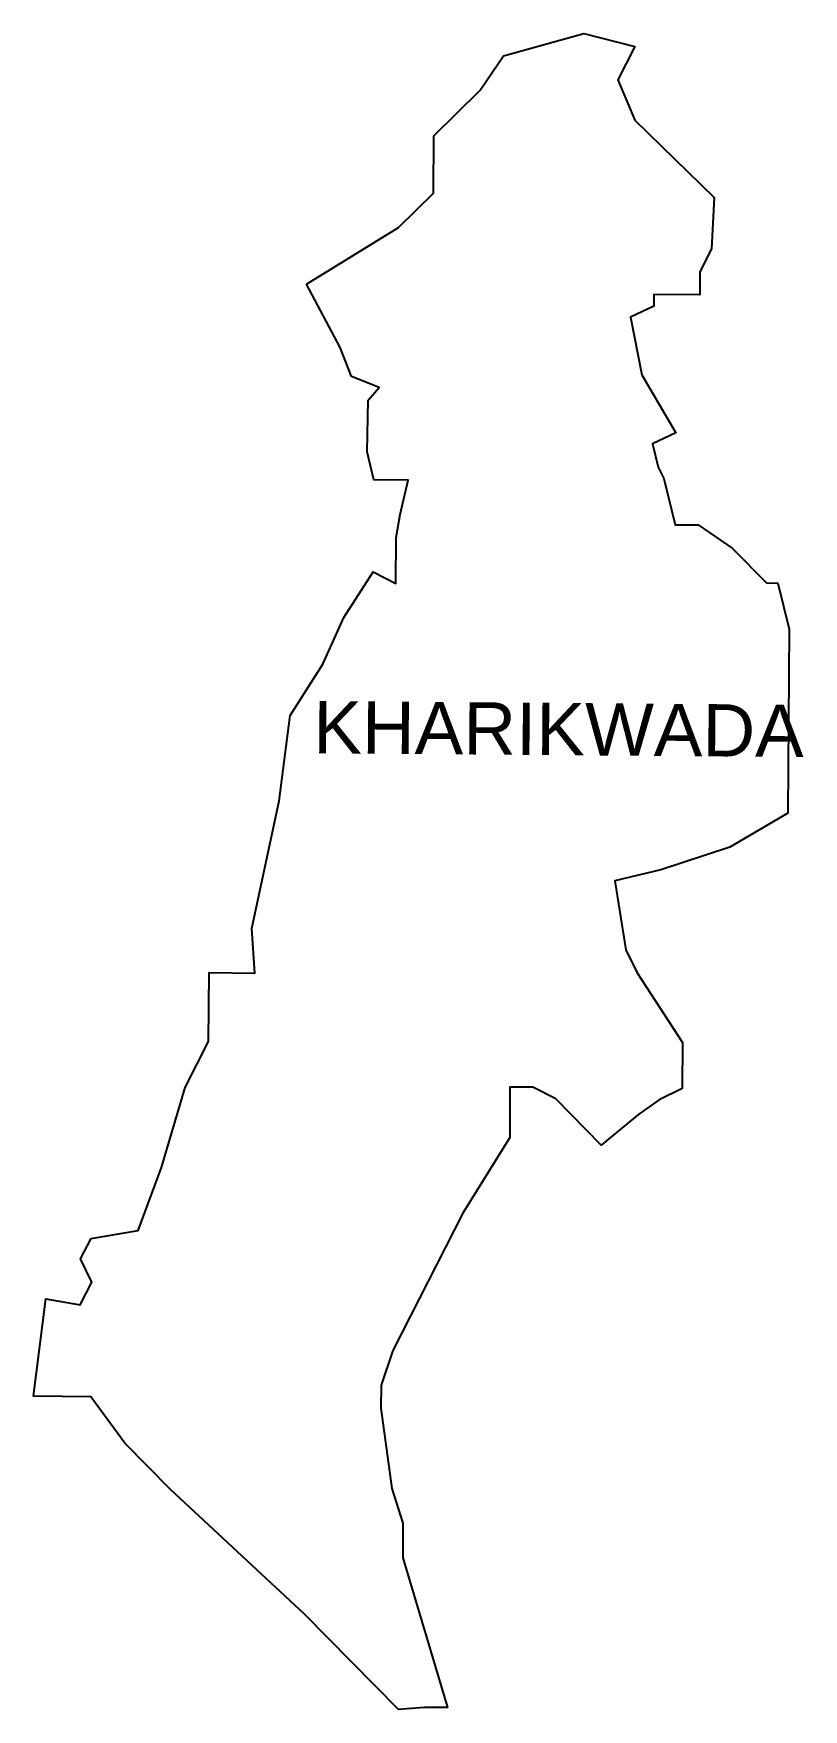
# Model space of a CAD drawing. Header units: metres. Extents: x 279450 to 282014, y 2032259 to 2034586.
# Drawn here: x 281264 to 282014, y 2032899 to 2034531 of the extents above; entities that cross this region are included whole.
import ezdxf

# ---------------------------------------------------------------- set-up
doc = ezdxf.new("R2010")
doc.units = ezdxf.units.M
doc.layers.add('VILLAGE NAME', color=250, linetype='Continuous')
doc.styles.get("Standard").update_dxf_attribs({"font": 'simplex.shx'})

msp = doc.modelspace()

# ---------------------------------------------------------------- linework, layer by layer
at = {"color": 6, "flags": 128}
msp.add_lwpolyline([(281529.6, 2034286.7), (281619.5, 2034342), (281653.3, 2034375.2), (281653.8, 2034431.2), (281698.8, 2034475.6), (281721.5, 2034509), (281800, 2034530.7), (281849.7, 2034518.1), (281833.2, 2034485.7), (281849.6, 2034446.4), (281927, 2034371.1), (281924.4, 2034321), (281913.1, 2034298.7), (281912.9, 2034276.3), (281868.1, 2034276.6), (281868, 2034265.4), (281845.5, 2034254.4), (281856.3, 2034198.3), (281889.5, 2034142.1), (281867, 2034131.1), (281872.4, 2034108.6), (281877.9, 2034097.4), (281888.8, 2034052.5), (281911.2, 2034052.3), (281944.6, 2034029.7), (281977.9, 2033995.8), (281989.1, 2033995.7), (282000, 2033950.9), (281998.6, 2033771.7), (281942.3, 2033738.5), (281875, 2033716.6), (281830.1, 2033705.8), (281840.8, 2033638.5), (281851.8, 2033616.1), (281896.1, 2033548.5), (281895.8, 2033503.7), (281873.3, 2033492.7), (281853.4, 2033478.6), (281816.9, 2033448.4), (281772.5, 2033493.5), (281750.2, 2033504.8), (281727.8, 2033505), (281727.8, 2033456), (281682.1, 2033382.2), (281613.8, 2033248.4), (281602.4, 2033214.8), (281602.2, 2033192.4), (281612.8, 2033114), (281623.7, 2033080.3), (281623.5, 2033046.7), (281667.2, 2032900.8), (281644.8, 2032901), (281619.2, 2032899), (281527.7, 2032991.9), (281397.2, 2033113.3), (281352.8, 2033158.4), (281319.6, 2033203.4), (281263.7, 2033203.9), (281275.6, 2033298.8), (281309.1, 2033293), (281320.5, 2033315.2), (281309.5, 2033337.7), (281319.9, 2033357.4), (281365.6, 2033365.2), (281388.5, 2033426.6), (281411.5, 2033504.7), (281434.2, 2033549.2), (281434.7, 2033616.4), (281479.5, 2033616), (281476.4, 2033659.3), (281503.2, 2033783.6), (281513.9, 2033866.9), (281545.6, 2033916.6), (281566.1, 2033962.1), (281594.5, 2034006.6), (281616.7, 2033995.2), (281617.1, 2034040), (281621, 2034062.5), (281628.7, 2034095.8), (281595.2, 2034096.1), (281588.7, 2034123.3), (281589.8, 2034173.6), (281600.6, 2034186), (281573.6, 2034196.9), (281562.6, 2034225), (281529.6, 2034286.7)], dxfattribs=at)

# ---------------------------------------------------------------- texts
at = {"layer": 'VILLAGE NAME', "insert": (281536.6, 2033880.9), "char_height": 50.893, "attachment_point": 1, "rotation": 359.5442}
msp.add_mtext_dynamic_manual_height_columns('{\\fArial|b0|i0|c0|p34;KHARIKWADA}', width=87.355, gutter_width=254.5, heights=[0], dxfattribs=at)

doc.saveas('drawing.dxf')
